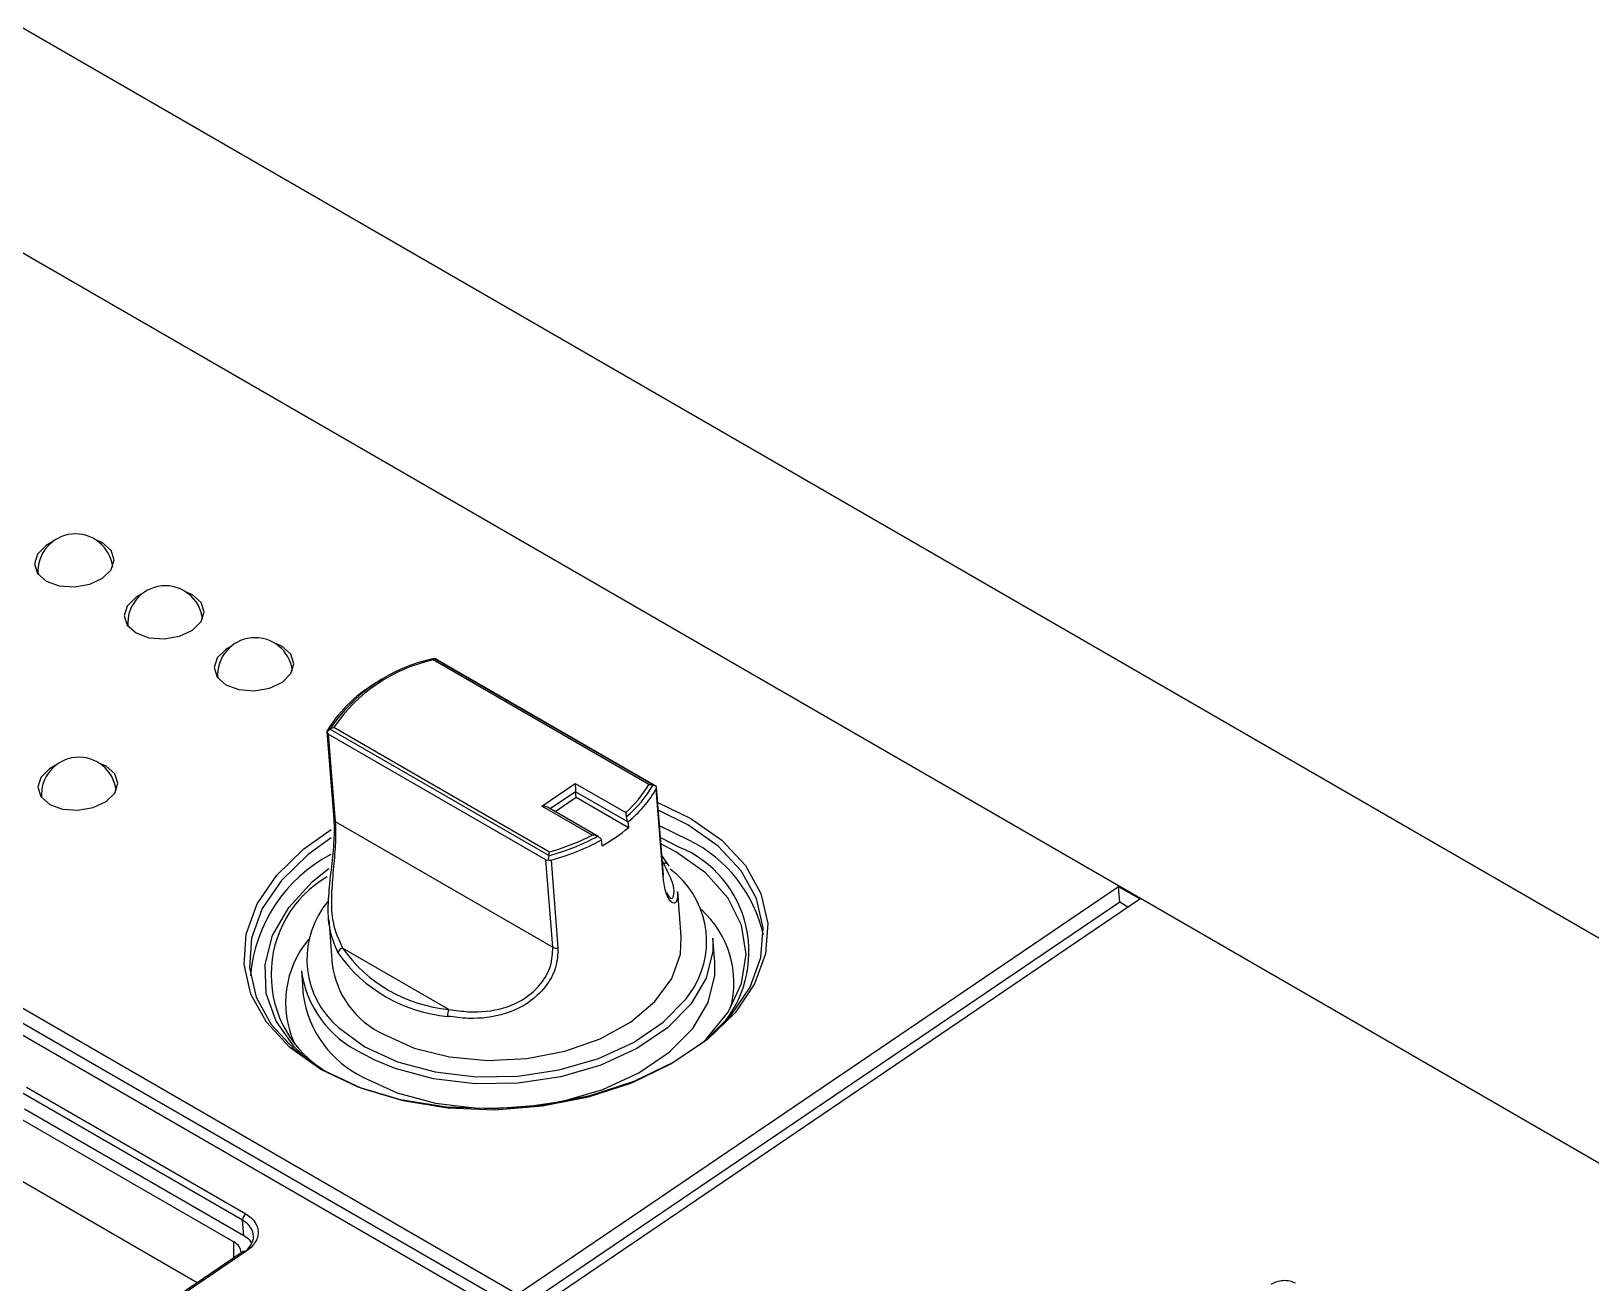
# Model space of a CAD drawing. Header units: millimetres. Extents: x 102 to 710, y 145 to 429.
# Drawn here: x 491.07 to 522.25, y 372.46 to 397.47 of the extents above; entities that cross this region are included whole.
import ezdxf

# ---------------------------------------------------------------- set-up
doc = ezdxf.new("R2010")
doc.units = ezdxf.units.MM

msp = doc.modelspace()

# ---------------------------------------------------------------- linework, layer by layer
at = {"color": 7, "linetype": 'Continuous', "lineweight": 25}
for p, q in [((475.5553, 406.4033), (578.2449, 347.1219)), ((474.5393, 402.4909), (575.0017, 344.4953)), ((500.7959, 372.2311), (462.5168, 394.3291)), ((462.0942, 394.0424), (500.3733, 371.9444)), ((500.8206, 371.9199), (462.5415, 394.018)), ((492.4973, 387.251), (492.3477, 387.3173)), ((494.2934, 386.2142), (494.1438, 386.2805)), ((496.0894, 385.1773), (495.9398, 385.2436)), ((503.4182, 382.4203), (499.1064, 384.9095)), ((499.1262, 384.9388), (503.5016, 382.413)), ((499.1262, 384.9388), (499.1441, 384.9364)), ((499.1935, 384.91), (503.5426, 382.3993)), ((498.0918, 384.5208), (498.0513, 384.4977)), ((497.0422, 383.5251), (496.982, 383.4698)), ((501.4175, 380.9993), (497.0422, 383.5251)), ((497.1219, 383.5634), (501.4338, 381.0742)), ((496.9801, 383.475), (497.1192, 381.7185)), ((501.3589, 380.9181), (497.0098, 383.4288)), ((497.0098, 383.4288), (497.1485, 381.6786)), ((492.5673, 382.7882), (492.4178, 382.8546)), ((501.279, 381.9893), (501.9482, 382.4432)), ((501.9482, 382.4432), (502.9557, 381.8616)), ((503.001, 381.6728), (501.9546, 382.2768)), ((501.9638, 382.1602), (501.9546, 382.2768)), ((503.5016, 382.413), (503.5685, 382.3822)), ((503.7049, 380.5848), (503.5662, 382.335)), ((503.7105, 380.6093), (503.5714, 382.3658)), ((502.2865, 381.4077), (501.279, 381.9893)), ((502.405, 381.3805), (501.3893, 381.9668)), ((501.9638, 382.1602), (501.5457, 381.8765)), ((503.0102, 381.5561), (501.9638, 382.1602)), ((497.1485, 381.6786), (501.4976, 379.1679)), ((503.001, 381.6728), (503.0102, 381.5561)), ((502.4819, 381.1977), (502.4727, 381.3144)), ((504.2201, 381.3065), (503.6325, 381.5941)), ((503.6508, 381.3628), (504.0212, 381.1716)), ((501.4976, 379.1679), (501.3589, 380.9181)), ((501.4175, 380.9993), (501.4064, 380.9156)), ((501.4633, 380.9086), (501.602, 379.1584)), ((503.6797, 380.9983), (503.8188, 380.7882)), ((503.7182, 380.8411), (503.6881, 380.8927)), ((512.8062, 380.3778), (500.7959, 372.2311)), ((513.2305, 380.1329), (512.8062, 380.3778)), ((512.8309, 380.0667), (512.8062, 380.3778)), ((467.2861, 348.9681), (513.2305, 380.1329)), ((512.8309, 380.0667), (500.8206, 371.9199)), ((504.0673, 379.379), (503.996, 380.2791)), ((512.994, 379.9725), (512.8309, 380.0667)), ((497.0178, 379.7262), (497.0891, 378.8261)), ((499.4213, 377.9264), (497.2964, 379.1531)), ((504.735, 378.8644), (504.6965, 379.3506)), ((496.4723, 378.699), (496.5108, 378.2128)), ((490.9749, 376.3695), (495.3594, 373.8384)), ((495.2951, 373.7129), (490.9106, 376.244)), ((490.7592, 375.7979), (495.119, 373.281)), ((495.3198, 373.4017), (490.9353, 375.9328)), ((494.3896, 372.4651), (490.858, 374.5038)), ((495.3198, 373.4017), (495.2951, 373.7129)), ((495.3117, 373.0905), (469.7058, 355.7216)), ((495.3617, 373.0856), (469.7557, 355.7166))]:
    msp.add_line(p, q, dxfattribs=at)
at = {"color": 8, "linetype": 'Continuous', "lineweight": 25}
for p, q in [((501.9546, 382.2768), (501.4478, 381.9331)), ((503.6909, 380.8569), (503.7182, 380.8411)), ((497.9299, 376.9212), (497.6786, 377.0538)), ((495.124, 372.9633), (495.119, 373.281))]:
    msp.add_line(p, q, dxfattribs=at)
at = {"color": 7, "linetype": 'Continuous', "lineweight": 25, "flags": 128}
for points in [[(491.4823, 387.2605), (491.3681, 387.1953), (491.1955, 387.0242), (491.1353, 386.8294), (491.1967, 386.6406), (491.3703, 386.4865), (491.6296, 386.3906), (491.9353, 386.3675), (492.2408, 386.4208), (492.4995, 386.5422), (492.6721, 386.7133), (492.7323, 386.9081), (492.6709, 387.0969), (492.4973, 387.251), (492.4973, 387.251)], [(493.2783, 386.2236), (493.1642, 386.1585), (492.9916, 385.9873), (492.9314, 385.7925), (492.9927, 385.6037), (493.1663, 385.4497), (493.4257, 385.3538), (493.7314, 385.3307), (494.0368, 385.3839), (494.2955, 385.5053), (494.4681, 385.6765), (494.5283, 385.8713), (494.467, 386.0601), (494.2934, 386.2142), (494.2934, 386.2142)], [(495.0744, 385.1868), (494.9602, 385.1216), (494.7876, 384.9505), (494.7274, 384.7557), (494.7888, 384.5669), (494.9624, 384.4128), (495.2217, 384.3169), (495.5274, 384.2939), (495.8329, 384.3471), (496.0916, 384.4685), (496.2642, 384.6396), (496.3244, 384.8344), (496.263, 385.0233), (496.0894, 385.1773), (496.0894, 385.1773)], [(491.5523, 382.7977), (491.4381, 382.7325), (491.2655, 382.5614), (491.2053, 382.3666), (491.2667, 382.1778), (491.4403, 382.0237), (491.6997, 381.9279), (492.0053, 381.9048), (492.3108, 381.958), (492.5695, 382.0794), (492.7421, 382.2506), (492.8023, 382.4454), (492.7409, 382.6342), (492.5673, 382.7882), (492.5673, 382.7882)], [(503.5954, 382.0629), (504.2597, 381.7432), (504.8788, 381.3067), (505.351, 380.7997), (505.66, 380.2393), (505.7955, 379.6447), (505.7526, 379.0362), (505.533, 378.4344), (505.1441, 377.8599), (504.5992, 377.3322), (503.9167, 376.8693), (503.12, 376.4869), (502.2362, 376.1981), (501.2953, 376.0127), (500.3295, 375.9371), (499.3715, 375.9737), (498.4541, 376.1214), (497.6084, 376.3751), (496.8633, 376.7261), (496.8633, 376.7261)], [(496.9399, 376.6961), (497.6708, 376.3517), (498.5004, 376.1029), (499.4003, 375.958), (500.3401, 375.9221), (501.2875, 375.9963), (502.2105, 376.1782), (503.0775, 376.4615), (503.859, 376.8366), (504.5284, 377.2907), (505.063, 377.8083), (505.4445, 378.3719), (505.6599, 378.9622), (505.7019, 379.5591), (505.5691, 380.1424), (505.2659, 380.6921), (504.8028, 381.1895), (504.1954, 381.6176), (503.6079, 381.9052)], [(496.8633, 376.7261), (496.2441, 377.1626), (495.772, 377.6697), (495.463, 378.2301), (495.3275, 378.8246), (495.3704, 379.4331), (495.5899, 380.0349), (495.9788, 380.6094), (496.5238, 381.1371), (497.07, 381.5197)], [(497.0709, 381.3539), (496.6069, 381.0231), (496.0723, 380.5055), (495.6908, 379.9419), (495.4754, 379.3516), (495.4334, 378.7546), (495.5662, 378.1714), (495.8694, 377.6217), (496.3325, 377.1243), (496.9399, 376.6961)], [(504.4957, 377.2645), (504.5638, 377.3303), (505.0027, 377.8692), (505.2722, 378.4438), (505.362, 379.0319), (505.2686, 379.611), (504.9957, 380.1588), (504.5537, 380.6543), (503.9597, 381.0784), (503.6609, 381.2356)], [(496.6075, 376.909), (496.3326, 377.1739), (495.9674, 377.6889), (495.7693, 378.2458), (495.7456, 378.8243), (495.897, 379.4036), (496.2181, 379.9628), (496.6974, 380.4815), (497.0185, 380.7401)], [(504.6965, 379.3506), (504.6963, 379.0923), (504.5633, 378.552), (504.2563, 378.0324), (503.7889, 377.5562), (503.1815, 377.1441), (502.4605, 376.8143), (501.6575, 376.581), (500.8077, 376.4546), (499.9481, 376.4405), (499.1162, 376.5393), (498.3486, 376.7468), (497.9299, 376.9212)], [(498.1127, 377.4302), (498.7253, 377.1542), (499.4307, 376.9759), (500.1937, 376.9043), (500.976, 376.9429), (501.7383, 377.0897), (502.4424, 377.3375), (503.0531, 377.6739), (503.5396, 378.0818), (503.8777, 378.5409), (504.0503, 379.0283), (504.0673, 379.379)], [(497.7172, 376.5676), (498.3871, 376.2606), (499.1548, 376.0531), (499.9866, 375.9543), (500.8462, 375.9684), (501.6961, 376.0949), (502.499, 376.3281), (503.22, 376.658), (503.8275, 377.07), (504.2949, 377.5463), (504.6018, 378.0659), (504.7348, 378.6061), (504.735, 378.8644)]]:
    msp.add_lwpolyline(points, dxfattribs=at)
at = {"color": 8, "linetype": 'Continuous', "lineweight": 25, "flags": 128}
for points in [[(497.7429, 377.1794), (498.3966, 376.8798), (499.1457, 376.6773), (499.9573, 376.5809), (500.7961, 376.5947), (501.6254, 376.7181), (502.4089, 376.9457), (503.1123, 377.2675), (503.7051, 377.6696), (504.1612, 378.1343), (504.3232, 378.37)], [(497.0803, 377.6939), (497.2131, 377.563), (497.7429, 377.1794)]]:
    msp.add_lwpolyline(points, dxfattribs=at)
at = {"color": 7, "linetype": 'Continuous', "lineweight": 25}
for centre, radius, start, end in [((491.9551, 386.6783), 0.75, 6.62305, 184.53), ((493.7512, 385.6415), 0.75, 6.62305, 184.53), ((495.5472, 384.6046), 0.75, 6.62305, 184.53), ((499.8029, 381.6982), 3.3105, 101.79425, 146.50513), ((499.8075, 381.74), 3.2461, 102.47413, 145.82526), ((499.3455, 382.0589), 2.7609, 117.95346, 148.70405), ((492.0251, 382.2155), 0.75, 6.62305, 184.53), ((501.4977, 383.5394), 2.2228, 310.9887, 329.76918), ((501.5096, 383.5367), 2.287, 309.50898, 330.57231), ((501.518, 383.5107), 2.3616, 308.89925, 330.14324), ((500.2546, 385.3703), 4.5231, 284.89856, 298.2444), ((500.2469, 385.3661), 4.453, 285.45747, 297.25919), ((500.2699, 385.3352), 4.5847, 285.08816, 298.71611), ((500.8199, 384.2166), 3.4462, 298.83529, 309.46421), ((498.4684, 378.3412), 3.0269, 117.65471, 175.18897), ((503.1604, 379.0817), 2.2603, 317.70847, 67.61481), ((503.0014, 378.8194), 2.7696, 12.26146, 63.89654), ((503.7473, 380.7744), 0.0728, 10.90263, 113.56794), ((502.7768, 379.2838), 1.7962, 329.42265, 53.56357), ((498.1313, 378.6233), 2.2644, 120.30853, 239.63355), ((503.6677, 380.6064), 0.0429, 329.90824, 3.88156), ((498.3631, 378.9304), 1.7817, 139.48019, 223.94632), ((503.1554, 378.4599), 1.9634, 344.89144, 48.04196), ((498.118, 378.0629), 1.9606, 140.09939, 204.26339), ((497.3181, 379.0451), 0.1101, 101.3635, 177.22401), ((499.6804, 380.829), 2.9142, 215.10733, 264.89804), ((501.5618, 379.2944), 0.1418, 243.10573, 286.47092), ((498.8758, 379.063), 1.8023, 187.55222, 244.95181), ((499.6623, 380.7757), 2.9999, 215.10722, 264.89816), ((498.5965, 378.9917), 2.1443, 187.84657, 244.65736), ((498.635, 378.5056), 2.1443, 187.84686, 244.65729), ((499.6873, 377.8053), 0.2923, 155.50801, 183.43307), ((495.4477, 373.714), 0.1526, 125.35382, 180.42956)]:
    msp.add_arc(centre, radius, start, end, dxfattribs=at)
at = {"color": 8, "linetype": 'Continuous', "lineweight": 25}
for centre, radius, start, end in [((497.1709, 381.7257), 0.0522, 187.9652, 244.53973), ((495.3327, 373.0483), 0.0472, 52.15074, 116.48198)]:
    msp.add_arc(centre, radius, start, end, dxfattribs=at)
at = {"color": 7, "linetype": 'Continuous', "lineweight": 25}
for centre, major_axis, ratio, start_param, end_param in [((499.1169, 384.94), (0.1042, -0.0501), 0.0752614, 0.7815523, 1.3427676), ((497.0741, 383.5544), (0.0611, 0.1272), 0.5773261, 2.5366194, 3.0978347), ((501.9543, 382.3654), (-0.0043, 0.1179), 0.0377257, 0.8489468, 2.4197431), ((503.466, 382.4293), (0.1042, -0.0501), 0.0752614, 0.220337, 0.7815523), ((501.2851, 381.9115), (0.1413, 0.0051), 0.5516725, 0.7218495, 1.5944329), ((501.4232, 381.0437), (0.0611, 0.1272), 0.5773261, 3.0978347, 3.65905), ((494.7662, 373.0422), (0.499, 0.0395), 0.6246552, 6.2437155, 7.0205026)]:
    msp.add_ellipse(centre, major_axis=major_axis, ratio=ratio, start_param=start_param, end_param=end_param, dxfattribs=at)
for points, knots in [([(499.1064, 384.9095), (499.1065, 384.9098), (499.107, 384.9114), (499.1105, 384.9211), (499.1173, 384.9355), (499.1233, 384.9377), (499.1262, 384.9388)], [0, 0, 0, 0, 0.016422, 0.0883417, 0.5432907, 1, 1, 1, 1]), ([(497.0422, 383.5251), (497.0529, 383.5333), (497.0742, 383.5496), (497.103, 383.5594), (497.1188, 383.5628), (497.1214, 383.5633), (497.1219, 383.5634)], [0, 0, 0, 0, 0.4567025, 0.9116371, 0.9835641, 1, 1, 1, 1]), ([(496.9863, 383.4931), (496.9838, 383.488), (496.979, 383.4779), (496.9801, 383.472), (496.9818, 383.4701), (496.982, 383.4698)], [0, 0, 0, 0, 0.4597918, 0.9174202, 1, 1, 1, 1]), ([(503.4182, 382.4203), (503.4187, 382.4204), (503.4213, 382.4209), (503.4372, 382.4234), (503.4667, 382.4247), (503.4899, 382.4169), (503.5016, 382.413)], [0, 0, 0, 0, 0.016422, 0.08836391, 0.54329098, 1, 1, 1, 1]), ([(503.5662, 382.335), (503.5685, 382.3412), (503.5731, 382.3536), (503.5712, 382.3713), (503.5689, 382.3808), (503.5685, 382.3822)], [0, 0, 0, 0, 0.4597912, 0.9174267, 1, 1, 1, 1]), ([(497.2082, 379.0505), (497.1357, 379.2217), (497.0076, 379.5243), (497.0049, 380.0841), (497.0618, 380.637), (497.1238, 381.1677), (497.1382, 381.5357), (497.1274, 381.7049), (497.1249, 381.7429)], [0, 0, 0, 0, 0.2611365, 0.46176757, 0.63146706, 0.80005342, 0.95500444, 1, 1, 1, 1]), ([(497.1485, 381.6786), (497.1508, 381.6429), (497.1611, 381.4845), (497.1508, 381.1408), (497.1016, 380.6438), (497.0624, 380.1246), (497.0859, 379.5981), (497.2201, 379.3144), (497.2964, 379.1531)], [0, 0, 0, 0, 0.044821, 0.1990001, 0.3662414, 0.5346843, 0.7353701, 1, 1, 1, 1]), ([(502.9557, 381.8616), (502.9557, 381.8613), (502.9572, 381.8485), (502.9601, 381.8216), (502.9632, 381.7877), (502.9646, 381.7722)], [0, 0, 0, 0, 0.0126546, 0.548827, 1, 1, 1, 1]), ([(502.9646, 381.7722), (502.9674, 381.7559), (502.9732, 381.7212), (502.9914, 381.6895), (503.001, 381.6728)], [0, 0, 0, 0, 0.46902957, 1, 1, 1, 1]), ([(502.395, 381.3858), (502.3796, 381.3918), (502.3457, 381.4048), (502.3074, 381.4078), (502.2869, 381.4077), (502.2865, 381.4077)], [0, 0, 0, 0, 0.4511918, 0.9873494, 1, 1, 1, 1]), ([(502.4727, 381.3144), (502.459, 381.3325), (502.437, 381.3616), (502.4065, 381.3792), (502.395, 381.3858)], [0, 0, 0, 0, 0.6227938, 1, 1, 1, 1]), ([(501.4175, 380.9993), (501.4195, 381.0125), (501.4235, 381.0388), (501.4297, 381.0616), (501.4331, 381.0723), (501.4336, 381.0739), (501.4338, 381.0742)], [0, 0, 0, 0, 0.4567022, 0.9116149, 0.9835641, 1, 1, 1, 1]), ([(501.4064, 380.9156), (501.4149, 380.9122), (501.432, 380.9053), (501.4521, 380.9057), (501.462, 380.9083), (501.4633, 380.9086)], [0, 0, 0, 0, 0.464566, 0.9317902, 1, 1, 1, 1]), ([(503.7718, 380.2559), (503.7978, 380.2106), (503.8558, 380.1098), (503.9286, 380.1754), (503.9265, 380.4225), (503.7937, 380.6894), (503.7182, 380.8411)], [0, 0, 0, 0, 0.17795, 0.3964372, 0.6567463, 1, 1, 1, 1]), ([(503.9861, 380.2786), (503.9892, 380.2103), (503.9956, 380.0656), (503.8981, 380.0224), (503.7861, 380.1562), (503.7236, 380.3876), (503.7083, 380.5486), (503.7049, 380.5848)], [0, 0, 0, 0, 0.2200195, 0.4659395, 0.7102457, 0.9347939, 1, 1, 1, 1]), ([(501.602, 379.1584), (501.5965, 379.0272), (501.5856, 378.7639), (501.3662, 378.365), (501.0133, 378.0352), (500.4828, 377.7888), (499.9139, 377.722), (499.5334, 377.7703), (499.3955, 377.7877)], [0, 0, 0, 0, 0.1527714, 0.3064739, 0.4618404, 0.6253119, 0.8642844, 1, 1, 1, 1]), ([(499.4213, 377.9264), (499.5521, 377.9074), (499.9108, 377.8552), (500.4475, 377.9056), (500.948, 378.1267), (501.2787, 378.4298), (501.4828, 378.7995), (501.4927, 379.0453), (501.4976, 379.1679)], [0, 0, 0, 0, 0.137979, 0.3784662, 0.5412169, 0.695272, 0.8478862, 1, 1, 1, 1]), ([(495.3594, 373.8384), (495.4387, 373.7927), (495.5005, 373.736), (495.5853, 373.612), (495.6088, 373.5434), (495.6091, 373.4395), (495.6033, 373.404), (495.5812, 373.3348), (495.565, 373.3009), (495.5227, 373.2344), (495.4965, 373.2019), (495.4358, 373.1411), (495.4012, 373.1124), (495.3617, 373.0856)], [0, 0, 0, 0, 0.25, 0.25, 0.5, 0.5, 0.625, 0.625, 0.75, 0.75, 0.875, 0.875, 1, 1, 1, 1]), ([(495.2971, 373.0486), (495.4345, 373.1418), (495.5157, 373.2692), (495.5152, 373.4526), (495.4943, 373.513), (495.4195, 373.6224), (495.3651, 373.6725), (495.2951, 373.7129)], [0, 0, 0, 0, 0.5, 0.5, 0.75, 0.75, 1, 1, 1, 1]), ([(495.4745, 373.2593), (495.4718, 373.2655), (495.4475, 373.3224), (495.38, 373.3644), (495.3198, 373.4017)], [0, 0, 0, 0, 0.1089364, 1, 1, 1, 1]), ([(516.3469, 372.4521), (516.3104, 372.4685), (516.2376, 372.5012), (516.0986, 372.51), (515.9605, 372.4881), (515.8892, 372.449), (515.8536, 372.4296)], [0, 0, 0, 0, 0.2511971, 0.5015991, 0.7511991, 1, 1, 1, 1])]:
    msp.add_open_spline(points, degree=3, knots=knots, dxfattribs=at)

doc.saveas('drawing.dxf')
